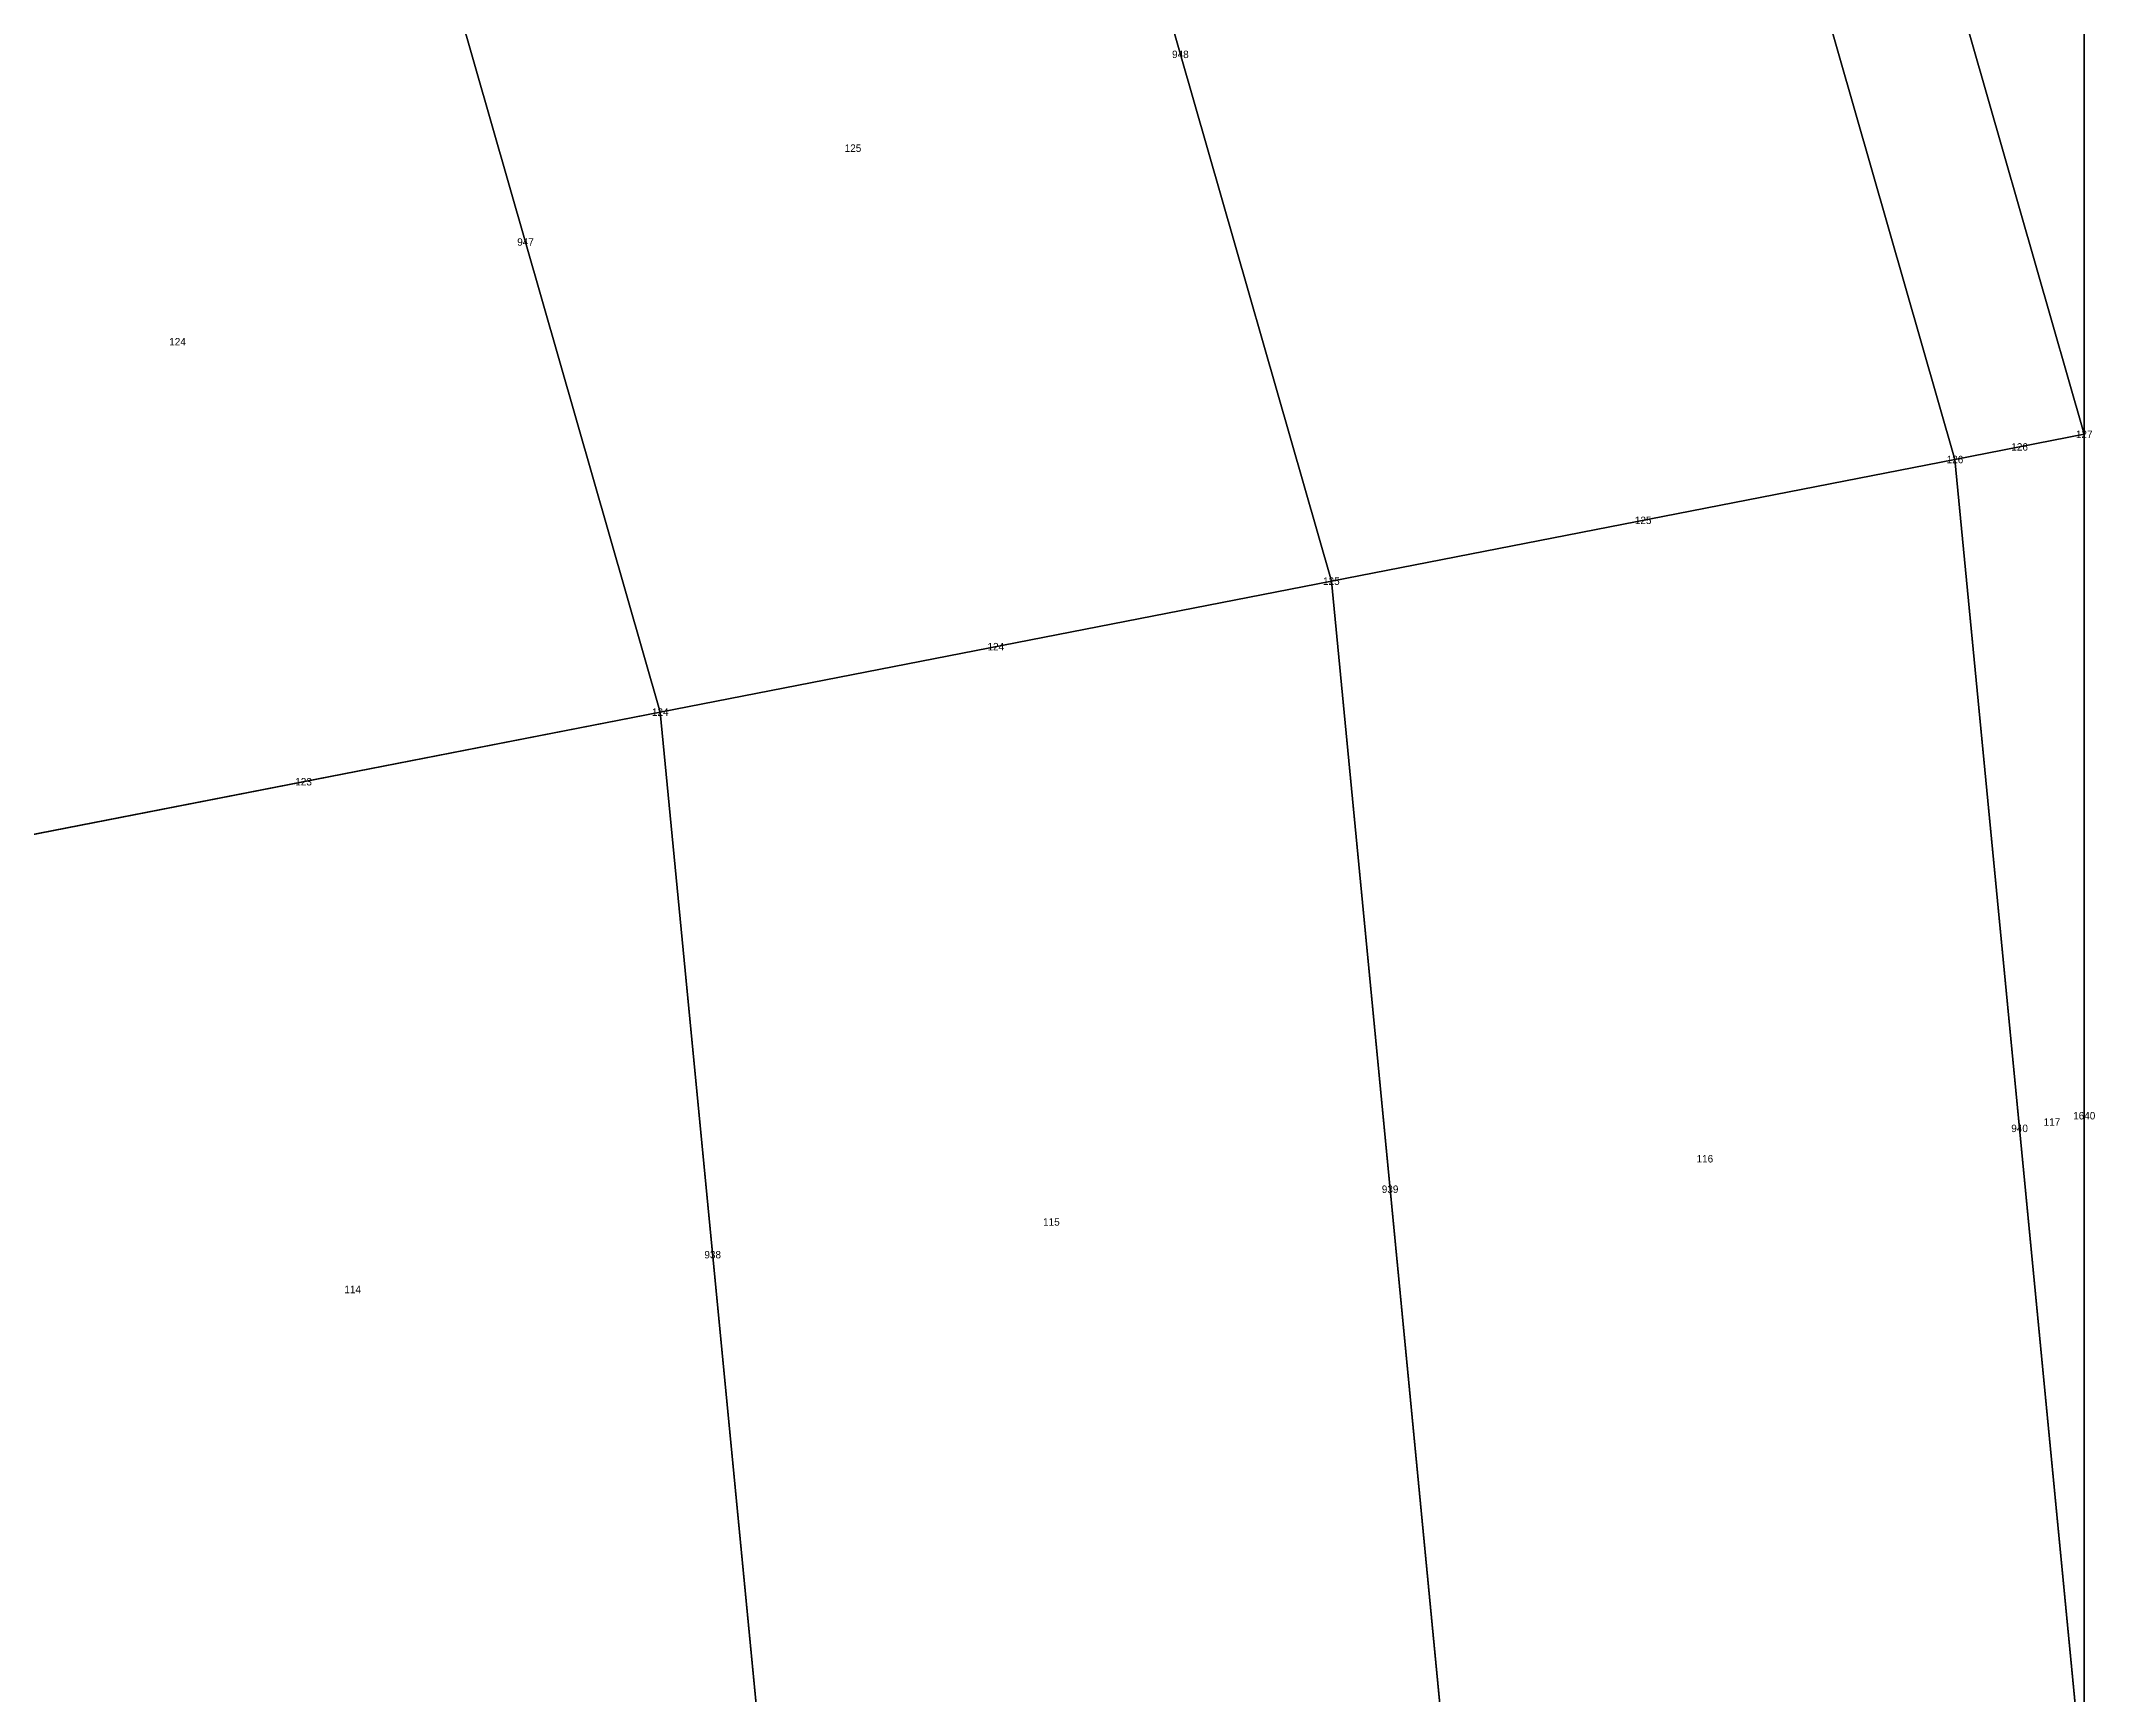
# Model space of a CAD drawing. Header units: metres. Extents: x -1.88 to 1.88, y -1.88 to 1.88.
# Drawn here: x 1.327 to 1.878, y 0.027 to 0.471 of the extents above; entities that cross this region are included whole.
import ezdxf
from ezdxf.enums import TextEntityAlignment as Align

# ---------------------------------------------------------------- set-up
doc = ezdxf.new("R2010")
doc.units = ezdxf.units.M

msp = doc.modelspace()

# ---------------------------------------------------------------- linework, layer by layer
at = {"layer": 'BRANCHES'}
for p, q in [((1.875, 0.36579, 1.83897), (1.875, 0.71753, 1.73227)), ((1.875, 0.36579, 1.83897), (1.78417, 0.68277, 1.83897)), ((1.84031, 0.35903, 1.875), (1.75115, 0.67014, 1.875)), ((1.67291, 0.32637, 2.03128), (1.59187, 0.60918, 2.03128)), ((1.49278, 0.29123, 2.1721), (1.42047, 0.54359, 2.1721)), ((1.84031, 0.35903, 1.875), (1.875, 0.36579, 1.83897)), ((1.875, 0, 1.875), (1.875, 0.36579, 1.83897)), ((1.67291, 0.32637, 2.03128), (1.84031, 0.35903, 1.875)), ((1.875, 0, 1.875), (1.84031, 0.35903, 1.875)), ((1.49278, 0.29123, 2.1721), (1.67291, 0.32637, 2.03128)), ((1.70445, 0, 2.03128), (1.67291, 0.32637, 2.03128)), ((1.30129, 0.25387, 2.2964), (1.49278, 0.29123, 2.1721)), ((1.52092, 0, 2.1721), (1.49278, 0.29123, 2.1721))]:
    msp.add_line(p, q, dxfattribs=at)
at = {"layer": 'Faces'}
for points in [[(1.875, 0.36579, 1.83897), (1.78417, 0.68277, 1.83897), (1.875, 0.71753, 1.73227), (1.875, 0.36579, 1.83897)], [(1.84031, 0.35903, 1.875), (1.75115, 0.67014, 1.875), (1.78417, 0.68277, 1.83897), (1.875, 0.36579, 1.83897)], [(1.67291, 0.32637, 2.03128), (1.59187, 0.60918, 2.03128), (1.75115, 0.67014, 1.875), (1.84031, 0.35903, 1.875)], [(1.49278, 0.29123, 2.1721), (1.42047, 0.54359, 2.1721), (1.59187, 0.60918, 2.03128), (1.67291, 0.32637, 2.03128)], [(1.30129, 0.25387, 2.2964), (1.23825, 0.47386, 2.2964), (1.42047, 0.54359, 2.1721), (1.49278, 0.29123, 2.1721)], [(1.875, 0, 1.875), (1.84031, 0.35903, 1.875), (1.875, 0.36579, 1.83897), (1.875, 0, 1.875)], [(1.70445, 0, 2.03128), (1.67291, 0.32637, 2.03128), (1.84031, 0.35903, 1.875), (1.875, 0, 1.875)], [(1.52092, 0, 2.1721), (1.49278, 0.29123, 2.1721), (1.67291, 0.32637, 2.03128), (1.70445, 0, 2.03128)], [(1.32583, 0, 2.2964), (1.30129, 0.25387, 2.2964), (1.49278, 0.29123, 2.1721), (1.52092, 0, 2.1721)]]:
    msp.add_3dface(points, dxfattribs=at)
at = {"layer": 'NODI-Estradosso'}
for p in [(1.875, 0.36579, 2.25007), (1.84031, 0.35903, 2.27961), (1.67291, 0.32637, 2.40979), (1.49278, 0.29123, 2.52963)]:
    msp.add_point(p, dxfattribs=at)
at = {"layer": 'NODI-Intradosso'}
for p in [(1.875, 0.36579, 1.83897), (1.84031, 0.35903, 1.875), (1.67291, 0.32637, 2.03128), (1.49278, 0.29123, 2.1721)]:
    msp.add_point(p, dxfattribs=at)

# ---------------------------------------------------------------- texts
at = {"layer": 'BRANCHES-Index'}
for s, p in [('948', (1.63239, 0.46777, 2.03128)), ('947', (1.45662, 0.41741, 2.1721)), ('126', (1.85765, 0.36241, 1.85699)), ('125', (1.75661, 0.3427, 1.95314)), ('124', (1.58285, 0.3088, 2.10169)), ('123', (1.39704, 0.27255, 2.23425)), ('1640', (1.875, 0.1829, 1.85699)), ('940', (1.85765, 0.17951, 1.875)), ('939', (1.68868, 0.16318, 2.03128)), ('938', (1.50685, 0.14561, 2.1721))]:
    msp.add_text(s, height=0.002, dxfattribs=at).set_placement(p, align=Align.MIDDLE_CENTER)
at = {"layer": 'Faces-Index'}
for s, p in [('125', (1.54451, 0.44259, 2.10169)), ('124', (1.3632, 0.39064, 2.23425)), ('117', (1.86633, 0.18121, 1.86599)), ('116', (1.77317, 0.17135, 1.95314)), ('115', (1.59777, 0.1544, 2.10169)), ('114', (1.41021, 0.13627, 2.23425))]:
    msp.add_text(s, height=0.002, dxfattribs=at).set_placement(p, align=Align.MIDDLE_CENTER)
at = {"layer": 'NODI-Index'}
for s, p in [('127', (1.875, 0.36579, 1.83897)), ('126', (1.84031, 0.35903, 1.875)), ('125', (1.67291, 0.32637, 2.03128)), ('124', (1.49278, 0.29123, 2.1721))]:
    msp.add_text(s, height=0.002, dxfattribs=at).set_placement(p, align=Align.MIDDLE_CENTER)

doc.saveas('drawing.dxf')
